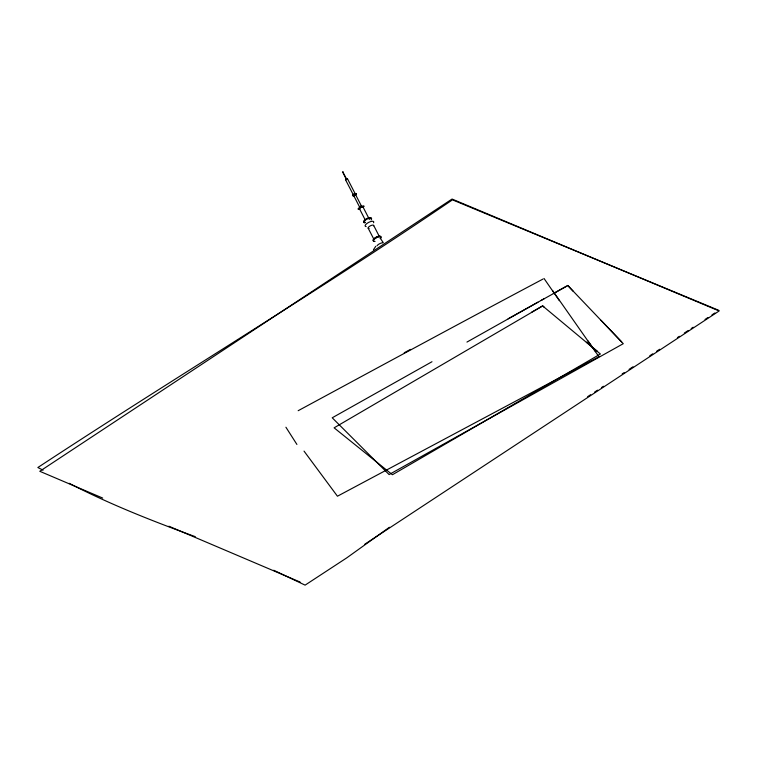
<?xml version="1.0" encoding="UTF-8"?>
<svg xmlns="http://www.w3.org/2000/svg" width="757" height="757" viewBox="0 0 757 757"><rect width="100%" height="100%" fill="white"/><g stroke="black" fill="none" stroke-linecap="round" stroke-linejoin="round"><path stroke-width="1.14" d="M354.749 195.353L354.049 195.59A1.457 0.52 -27.2 0 1 353.415 195.003L345.495 179.683L346.432 178.813L347.435 178.68L355.383 194.133L353.434 195.136M347.482 178.766L347.037 179.352M346.337 179.418L342.732 171.962L346.574 179.04M353.074 195.647A1.921 0.681 -27.2 0 1 353.273 194.492A1.921 0.681 -27.2 0 1 355.724 193.518A1.921 0.681 -27.2 0 1 355.516 194.672L355.364 194.928A1.457 0.52 -27.2 0 0 355.412 194.029A1.457 0.52 -27.2 0 0 353.415 195.003M373.447 249.763L375.765 246.299M360.493 206.32L358.052 208.866L358.345 209.424L360.777 206.869L364.117 206.453L363.833 205.904L360.493 206.32L360.777 206.869M389.42 527.26L346.725 557.89L305.099 585.133L273.731 570.248M594.586 392.107L597.547 390.158M601.484 387.556L603.452 386.259M622.178 373.92L624.147 372.614M629.067 369.369L633.013 366.767M649.78 355.752L652.742 353.803M656.688 351.21L659.65 349.27M677.411 337.603L679.379 336.307M684.319 333.061L688.264 330.468M691.217 328.529L693.194 327.232M705.032 319.454L707.994 317.505M711.94 314.912L714.901 312.972M364.704 544.283L719.15 310.966L452.061 199.044L39.78 471.289L102.706 498.068M587.678 396.64L590.64 394.69M531.603 312.234L542.637 305.885L544.207 307.21M542.996 279.059C461.164 322.482 379.673 366.662 298.163 410.71M431.982 361.732L332.219 417.788L389.107 474.563L623.276 343.687L567.741 285.446M466.946 342.079L537.915 302.204M541 300.472L544.084 298.741M553.339 293.536L566.709 286.023M508.146 318.792L567.826 285.607L573.267 291.35M404.247 352.743L410.502 349.393M360.796 207.049L361.505 206.812M346.29 179.74L345.495 179.683M354.049 195.59L353.992 194.965L355.525 194.549L361.354 205.885M342.476 172.274L343.12 171.905M195.268 536.656C152.394 521.024 109.784 504.266 69.199 483.307M718.847 310.379L452.468 199.839C316.407 292.391 175.302 377.137 37.85 467.523L43.102 470.173M168.877 526.219L300.141 582.076M586.391 342.183L597.528 351.418M600.992 320.306L621.677 341.871M304.03 451.115L337.442 496.214L598.948 356.727L552.506 290.433M587.952 340.887L595.589 351.655M544.028 278.472L559.385 300.69M380.071 237.944L383.07 242.344M285.919 427.232L296.905 444.435M373.693 225.491L379.2 236.212M363.038 207.021L369.407 219.416M353.661 195.495L360.02 207.863M359.509 208.809L365.347 220.173M368.129 228.084L374.147 239.78M359.897 209.008A1.978 0.71 -27.2 0 1 360.975 207.276A1.978 0.71 -27.2 0 1 362.944 207.456M354.778 195.505A1.457 0.52 -27.2 0 1 353.33 195.438A1.457 0.52 -27.2 0 1 355.326 194.218A1.457 0.52 -27.2 0 1 355.402 195.126M354.38 195.647A1.921 0.681 -27.2 0 1 352.942 195.202A1.921 0.681 -27.2 0 1 355.743 193.764A1.921 0.681 -27.2 0 1 355.26 195.192M364.912 222.889A4.305 1.533 -27.2 0 1 364.77 220.656A4.305 1.533 -27.2 0 1 369.993 218.13A4.305 1.533 -27.2 0 1 371.044 219.927M365.432 222.293A4.305 1.533 -27.2 0 1 365.555 219.303A4.305 1.533 -27.2 0 1 371.327 218.309M375.056 241.426A4.362 1.552 -27.2 0 1 373.92 239.543A4.362 1.552 -27.2 0 1 379.38 236.676A4.362 1.552 -27.2 0 1 380.516 238.559M369.094 228.5A3.085 1.098 -27.2 0 1 369.993 226.04A3.085 1.098 -27.2 0 1 373.655 225.823M373.4 240.783A4.362 1.552 -27.2 0 1 377.137 236.667A4.362 1.552 -27.2 0 1 380.222 237.991M374.185 239.449A3.085 1.098 -27.2 0 1 376.002 237.736M376.712 237.357A3.085 1.098 -27.2 0 1 378.131 236.865M377.014 245.779A3.842 1.372 -27.2 0 1 382.957 242.817M374.261 239.657A2.914 1.041 -27.2 0 1 375.813 237.764M376.475 237.395A2.914 1.041 -27.2 0 1 377.828 236.875M366.151 226.598A4.816 1.722 -27.2 0 1 368.602 222.416A4.816 1.722 -27.2 0 1 373.561 222.747M542.665 305.942L334.111 427.828L392.419 474.743L600.386 354.002L542.665 305.942"/></g></svg>
